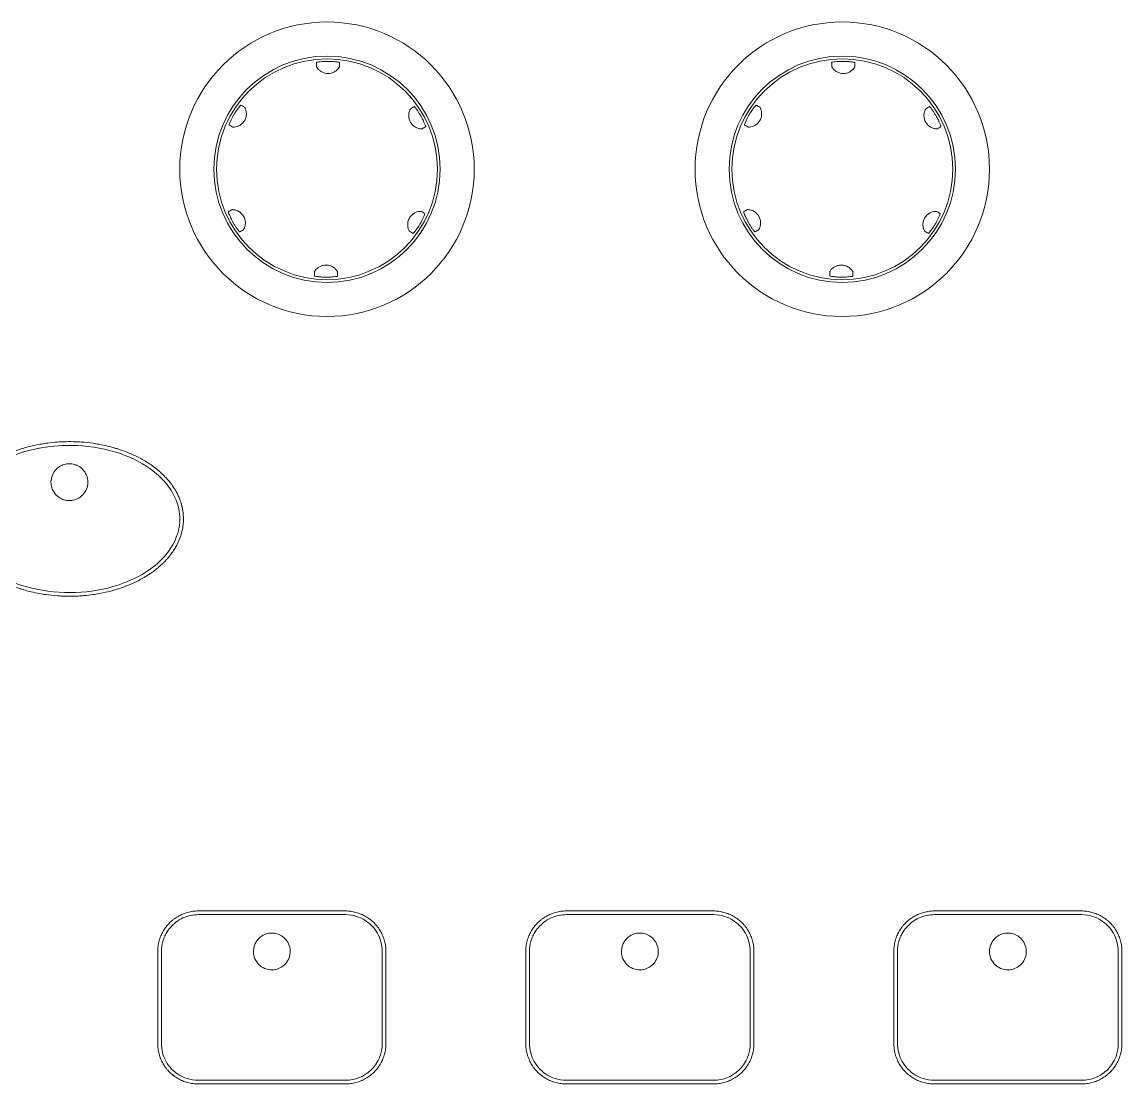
# Model space of a CAD drawing. Header units: millimetres. Extents: x 20 to 1660, y 4 to 1168.
# Drawn here: x 308.8 to 368.6, y 557.7 to 615.4 of the extents above; entities that cross this region are included whole.
import ezdxf

# ---------------------------------------------------------------- set-up
doc = ezdxf.new("R2010")
doc.units = ezdxf.units.MM
doc.header["$LTSCALE"] = 4
doc.layers.add('Visible Edges(A H Standard)', color=7, linetype='Continuous', lineweight=18)

msp = doc.modelspace()

# ---------------------------------------------------------------- linework, layer by layer
at = {"layer": 'Visible Edges(A H Standard)'}
for p, q in [((318.376, 567.055), (326.376, 567.055)), ((338.376, 567.055), (346.376, 567.055)), ((358.376, 567.055), (366.376, 567.055)), ((316.176, 559.855), (316.176, 564.855)), ((328.576, 564.855), (328.576, 559.855)), ((336.176, 559.855), (336.176, 564.855)), ((348.576, 564.855), (348.576, 559.855)), ((356.176, 559.855), (356.176, 564.855)), ((368.576, 564.855), (368.576, 559.855)), ((326.376, 557.655), (318.376, 557.655)), ((346.376, 557.655), (338.376, 557.655)), ((366.376, 557.655), (358.376, 557.655))]:
    msp.add_line(p, q, dxfattribs=at)
for centre, radius in [((325.376, 607.355), 8), ((353.376, 607.355), 8), ((325.376, 607.355), 6.15), ((325.376, 607.355), 6), ((353.376, 607.355), 6.15), ((353.376, 607.355), 6)]:
    msp.add_circle(centre, radius, dxfattribs=at)
for points, knots in [([(324.799, 613.164), (324.799, 613.166), (324.807, 613.17), (324.843, 613.178), (324.877, 613.184), (324.968, 613.196), (325.024, 613.202), (325.132, 613.21), (325.178, 613.212), (325.267, 613.215), (325.307, 613.216), (325.39, 613.217), (325.433, 613.217), (325.515, 613.215), (325.556, 613.214), (325.641, 613.21), (325.685, 613.207), (325.795, 613.198), (325.857, 613.192), (325.957, 613.178), (325.994, 613.171), (326.035, 613.162), (326.045, 613.159), (326.055, 613.155), (326.056, 613.154), (326.056, 613.153)], [0.0050526, 0.0050526, 0.0050526, 0.0050526, 0.0209335, 0.0209335, 0.0421493, 0.0421493, 0.0639025, 0.0639025, 0.0788198, 0.0788198, 0.0911081, 0.0911081, 0.1036264, 0.1036264, 0.1158981, 0.1158981, 0.1294983, 0.1294983, 0.152114, 0.152114, 0.172933, 0.172933, 0.185567, 0.185567, 0.1930408, 0.1930408, 0.1930408, 0.1930408]), ([(324.8, 612.937), (324.8, 612.975), (324.8, 613.014), (324.8, 613.089), (324.799, 613.127), (324.799, 613.164)], [0, 0, 0, 0, 0.2608119, 0.2608119, 0.5174788, 0.5174788, 0.5174788, 0.5174788]), ([(326.055, 612.926), (326.055, 612.921), (326.044, 612.898), (326.001, 612.836), (325.973, 612.8), (325.893, 612.723), (325.844, 612.683), (325.731, 612.621), (325.674, 612.597), (325.556, 612.567), (325.498, 612.559), (325.38, 612.558), (325.321, 612.564), (325.204, 612.592), (325.147, 612.614), (325.034, 612.673), (324.983, 612.711), (324.895, 612.793), (324.861, 612.835), (324.812, 612.907), (324.8, 612.932), (324.8, 612.937)], [-0.277297, -0.277297, -0.277297, -0.277297, -0.2408031, -0.2408031, -0.2110318, -0.2110318, -0.1825766, -0.1825766, -0.1593494, -0.1593494, -0.1383563, -0.1383563, -0.1174789, -0.1174789, -0.094839, -0.094839, -0.0675962, -0.0675962, -0.0356357, -0.0356357, 0, 0, 0, 0]), ([(326.056, 613.153), (326.056, 613.115), (326.056, 613.077), (326.056, 613.001), (326.056, 612.964), (326.055, 612.926)], [0.001464, 0.001464, 0.001464, 0.001464, 0.2608124, 0.2608124, 0.5189912, 0.5189912, 0.5189912, 0.5189912]), ([(352.799, 613.164), (352.799, 613.166), (352.807, 613.17), (352.843, 613.178), (352.877, 613.184), (352.968, 613.196), (353.024, 613.202), (353.132, 613.21), (353.178, 613.212), (353.267, 613.215), (353.307, 613.216), (353.39, 613.217), (353.433, 613.217), (353.515, 613.215), (353.556, 613.214), (353.641, 613.21), (353.685, 613.207), (353.795, 613.198), (353.857, 613.192), (353.957, 613.178), (353.994, 613.171), (354.035, 613.162), (354.045, 613.159), (354.055, 613.155), (354.056, 613.154), (354.056, 613.153)], [0.0050526, 0.0050526, 0.0050526, 0.0050526, 0.0209335, 0.0209335, 0.0421493, 0.0421493, 0.0639025, 0.0639025, 0.0788198, 0.0788198, 0.0911081, 0.0911081, 0.1036264, 0.1036264, 0.1158981, 0.1158981, 0.1294983, 0.1294983, 0.152114, 0.152114, 0.172933, 0.172933, 0.185567, 0.185567, 0.1930408, 0.1930408, 0.1930408, 0.1930408]), ([(352.8, 612.937), (352.8, 612.975), (352.8, 613.014), (352.8, 613.089), (352.799, 613.127), (352.799, 613.164)], [0, 0, 0, 0, 0.2608119, 0.2608119, 0.5174788, 0.5174788, 0.5174788, 0.5174788]), ([(354.055, 612.926), (354.055, 612.921), (354.044, 612.898), (354.001, 612.836), (353.973, 612.8), (353.893, 612.723), (353.844, 612.683), (353.731, 612.621), (353.674, 612.597), (353.556, 612.567), (353.498, 612.559), (353.38, 612.558), (353.321, 612.564), (353.204, 612.592), (353.147, 612.614), (353.034, 612.673), (352.983, 612.711), (352.895, 612.793), (352.861, 612.835), (352.812, 612.907), (352.8, 612.932), (352.8, 612.937)], [-0.277297, -0.277297, -0.277297, -0.277297, -0.2408031, -0.2408031, -0.2110318, -0.2110318, -0.1825766, -0.1825766, -0.1593494, -0.1593494, -0.1383563, -0.1383563, -0.1174789, -0.1174789, -0.094839, -0.094839, -0.0675962, -0.0675962, -0.0356357, -0.0356357, 0, 0, 0, 0]), ([(354.056, 613.153), (354.056, 613.115), (354.056, 613.077), (354.056, 613.001), (354.056, 612.964), (354.055, 612.926)], [0.001464, 0.001464, 0.001464, 0.001464, 0.2608124, 0.2608124, 0.5189912, 0.5189912, 0.5189912, 0.5189912]), ([(320.057, 609.76), (320.055, 609.761), (320.056, 609.769), (320.066, 609.804), (320.078, 609.837), (320.114, 609.923), (320.138, 609.976), (320.189, 610.081), (320.213, 610.129), (320.254, 610.204), (320.268, 610.231), (320.295, 610.278), (320.306, 610.298), (320.329, 610.337), (320.341, 610.356), (320.366, 610.398), (320.38, 610.42), (320.415, 610.477), (320.437, 610.51), (320.505, 610.611), (320.544, 610.665), (320.606, 610.747), (320.633, 610.78), (320.668, 610.82), (320.679, 610.832), (320.691, 610.842), (320.694, 610.843), (320.695, 610.843)], [0.0050526, 0.0050526, 0.0050526, 0.0050526, 0.0209342, 0.0209342, 0.0422625, 0.0422625, 0.0644389, 0.0644389, 0.0815175, 0.0815175, 0.0906589, 0.0906589, 0.0976208, 0.0976208, 0.1042775, 0.1042775, 0.112119, 0.112119, 0.1244509, 0.1244509, 0.1504493, 0.1504493, 0.1759928, 0.1759928, 0.1945331, 0.1945331, 0.2065534, 0.2065534, 0.2065534, 0.2065534]), ([(320.891, 610.728), (320.894, 610.727), (320.9, 610.718), (320.92, 610.684), (320.932, 610.659), (320.962, 610.581), (320.979, 610.525), (320.996, 610.398), (320.997, 610.332), (320.977, 610.193), (320.957, 610.124), (320.895, 609.994), (320.856, 609.934), (320.763, 609.831), (320.711, 609.788), (320.598, 609.717), (320.539, 609.692), (320.425, 609.656), (320.372, 609.648), (320.286, 609.642), (320.258, 609.644), (320.253, 609.647)], [-0.2745814, -0.2745814, -0.2745814, -0.2745814, -0.2512857, -0.2512857, -0.2281491, -0.2281491, -0.1975121, -0.1975121, -0.170653, -0.170653, -0.1447631, -0.1447631, -0.1195712, -0.1195712, -0.0947901, -0.0947901, -0.0671927, -0.0671927, -0.0356579, -0.0356579, -0.0000154, -0.0000154, -0.0000154, -0.0000154]), ([(320.695, 610.843), (320.728, 610.823), (320.761, 610.804), (320.827, 610.766), (320.859, 610.747), (320.891, 610.728)], [0.001464, 0.001464, 0.001464, 0.001464, 0.265031, 0.265031, 0.5189911, 0.5189911, 0.5189911, 0.5189911]), ([(330.541, 609.552), (330.538, 609.551), (330.527, 609.549), (330.49, 609.55), (330.463, 609.551), (330.382, 609.563), (330.325, 609.576), (330.207, 609.624), (330.15, 609.656), (330.04, 609.741), (329.989, 609.792), (329.906, 609.91), (329.873, 609.974), (329.829, 610.106), (329.817, 610.173), (329.811, 610.307), (329.818, 610.371), (329.845, 610.49), (329.865, 610.541), (329.903, 610.619), (329.919, 610.642), (329.923, 610.645)], [-0.2748649, -0.2748649, -0.2748649, -0.2748649, -0.2520329, -0.2520329, -0.2293057, -0.2293057, -0.1983464, -0.1983464, -0.1716119, -0.1716119, -0.1456849, -0.1456849, -0.1203829, -0.1203829, -0.0954605, -0.0954605, -0.0679128, -0.0679128, -0.0356556, -0.0356556, -0.0000154, -0.0000154, -0.0000154, -0.0000154]), ([(329.923, 610.645), (329.957, 610.665), (329.99, 610.684), (330.055, 610.722), (330.087, 610.741), (330.119, 610.759)], [0, 0, 0, 0, 0.2650872, 0.2650872, 0.5174787, 0.5174787, 0.5174787, 0.5174787]), ([(330.119, 610.759), (330.121, 610.76), (330.128, 610.755), (330.153, 610.728), (330.175, 610.702), (330.232, 610.628), (330.266, 610.581), (330.331, 610.484), (330.36, 610.439), (330.406, 610.366), (330.421, 610.34), (330.449, 610.294), (330.46, 610.274), (330.483, 610.234), (330.494, 610.215), (330.517, 610.172), (330.53, 610.149), (330.561, 610.09), (330.579, 610.054), (330.633, 609.945), (330.66, 609.885), (330.7, 609.789), (330.715, 609.75), (330.732, 609.7), (330.737, 609.684), (330.739, 609.669), (330.739, 609.666), (330.738, 609.665)], [0.0050526, 0.0050526, 0.0050526, 0.0050526, 0.0209342, 0.0209342, 0.0422625, 0.0422625, 0.0644389, 0.0644389, 0.0815175, 0.0815175, 0.0906588, 0.0906588, 0.0976208, 0.0976208, 0.1042776, 0.1042776, 0.1121191, 0.1121191, 0.124451, 0.124451, 0.1504494, 0.1504494, 0.1759928, 0.1759928, 0.194533, 0.194533, 0.2065532, 0.2065532, 0.2065532, 0.2065532]), ([(348.057, 609.76), (348.055, 609.761), (348.056, 609.769), (348.066, 609.804), (348.078, 609.837), (348.114, 609.923), (348.138, 609.976), (348.189, 610.081), (348.213, 610.129), (348.254, 610.204), (348.268, 610.231), (348.295, 610.278), (348.306, 610.298), (348.329, 610.337), (348.341, 610.356), (348.366, 610.398), (348.38, 610.42), (348.415, 610.477), (348.437, 610.51), (348.505, 610.611), (348.544, 610.665), (348.606, 610.747), (348.633, 610.78), (348.668, 610.82), (348.679, 610.832), (348.691, 610.842), (348.694, 610.843), (348.695, 610.843)], [0.0050526, 0.0050526, 0.0050526, 0.0050526, 0.0209342, 0.0209342, 0.0422625, 0.0422625, 0.0644389, 0.0644389, 0.0815175, 0.0815175, 0.0906589, 0.0906589, 0.0976208, 0.0976208, 0.1042775, 0.1042775, 0.112119, 0.112119, 0.1244509, 0.1244509, 0.1504493, 0.1504493, 0.1759928, 0.1759928, 0.1945331, 0.1945331, 0.2065534, 0.2065534, 0.2065534, 0.2065534]), ([(348.891, 610.728), (348.894, 610.727), (348.9, 610.718), (348.92, 610.684), (348.932, 610.659), (348.962, 610.581), (348.979, 610.525), (348.996, 610.398), (348.997, 610.332), (348.977, 610.193), (348.957, 610.124), (348.895, 609.994), (348.856, 609.934), (348.763, 609.831), (348.711, 609.788), (348.598, 609.717), (348.539, 609.692), (348.425, 609.656), (348.372, 609.648), (348.286, 609.642), (348.258, 609.644), (348.253, 609.647)], [-0.2745814, -0.2745814, -0.2745814, -0.2745814, -0.2512857, -0.2512857, -0.2281491, -0.2281491, -0.1975121, -0.1975121, -0.170653, -0.170653, -0.1447631, -0.1447631, -0.1195712, -0.1195712, -0.0947901, -0.0947901, -0.0671927, -0.0671927, -0.0356579, -0.0356579, -0.0000154, -0.0000154, -0.0000154, -0.0000154]), ([(348.695, 610.843), (348.728, 610.823), (348.761, 610.804), (348.827, 610.766), (348.859, 610.747), (348.891, 610.728)], [0.001464, 0.001464, 0.001464, 0.001464, 0.265031, 0.265031, 0.5189911, 0.5189911, 0.5189911, 0.5189911]), ([(358.541, 609.552), (358.538, 609.551), (358.527, 609.549), (358.49, 609.55), (358.463, 609.551), (358.382, 609.563), (358.325, 609.576), (358.207, 609.624), (358.15, 609.656), (358.04, 609.741), (357.989, 609.792), (357.906, 609.91), (357.873, 609.974), (357.829, 610.106), (357.817, 610.173), (357.811, 610.307), (357.818, 610.371), (357.845, 610.49), (357.865, 610.541), (357.903, 610.619), (357.919, 610.642), (357.923, 610.645)], [-0.2748649, -0.2748649, -0.2748649, -0.2748649, -0.2520329, -0.2520329, -0.2293057, -0.2293057, -0.1983464, -0.1983464, -0.1716119, -0.1716119, -0.1456849, -0.1456849, -0.1203829, -0.1203829, -0.0954605, -0.0954605, -0.0679128, -0.0679128, -0.0356556, -0.0356556, -0.0000154, -0.0000154, -0.0000154, -0.0000154]), ([(357.923, 610.645), (357.957, 610.665), (357.99, 610.684), (358.055, 610.722), (358.087, 610.741), (358.119, 610.759)], [0, 0, 0, 0, 0.2650872, 0.2650872, 0.5174787, 0.5174787, 0.5174787, 0.5174787]), ([(358.119, 610.759), (358.121, 610.76), (358.128, 610.755), (358.153, 610.728), (358.175, 610.702), (358.232, 610.628), (358.266, 610.581), (358.331, 610.484), (358.36, 610.439), (358.406, 610.366), (358.421, 610.34), (358.449, 610.294), (358.46, 610.274), (358.483, 610.234), (358.494, 610.215), (358.517, 610.172), (358.53, 610.149), (358.561, 610.09), (358.579, 610.054), (358.633, 609.945), (358.66, 609.885), (358.7, 609.789), (358.715, 609.75), (358.732, 609.7), (358.737, 609.684), (358.739, 609.669), (358.739, 609.666), (358.738, 609.665)], [0.0050526, 0.0050526, 0.0050526, 0.0050526, 0.0209342, 0.0209342, 0.0422625, 0.0422625, 0.0644389, 0.0644389, 0.0815175, 0.0815175, 0.0906588, 0.0906588, 0.0976208, 0.0976208, 0.1042776, 0.1042776, 0.1121191, 0.1121191, 0.124451, 0.124451, 0.1504494, 0.1504494, 0.1759928, 0.1759928, 0.194533, 0.194533, 0.2065532, 0.2065532, 0.2065532, 0.2065532]), ([(320.253, 609.647), (320.22, 609.666), (320.186, 609.685), (320.121, 609.723), (320.089, 609.741), (320.057, 609.76)], [0, 0, 0, 0, 0.2650305, 0.2650305, 0.5174787, 0.5174787, 0.5174787, 0.5174787]), ([(348.253, 609.647), (348.22, 609.666), (348.186, 609.685), (348.121, 609.723), (348.089, 609.741), (348.057, 609.76)], [0, 0, 0, 0, 0.2650305, 0.2650305, 0.5174787, 0.5174787, 0.5174787, 0.5174787]), ([(330.738, 609.665), (330.705, 609.646), (330.671, 609.627), (330.605, 609.589), (330.573, 609.571), (330.541, 609.552)], [0.001464, 0.001464, 0.001464, 0.001464, 0.2650877, 0.2650877, 0.5189911, 0.5189911, 0.5189911, 0.5189911]), ([(358.738, 609.665), (358.705, 609.646), (358.671, 609.627), (358.605, 609.589), (358.573, 609.571), (358.541, 609.552)], [0.001464, 0.001464, 0.001464, 0.001464, 0.2650877, 0.2650877, 0.5189911, 0.5189911, 0.5189911, 0.5189911]), ([(320.634, 603.95), (320.632, 603.949), (320.625, 603.954), (320.6, 603.981), (320.578, 604.007), (320.521, 604.081), (320.487, 604.128), (320.422, 604.225), (320.392, 604.27), (320.347, 604.343), (320.331, 604.369), (320.304, 604.415), (320.292, 604.435), (320.27, 604.475), (320.259, 604.495), (320.236, 604.537), (320.223, 604.56), (320.192, 604.619), (320.174, 604.655), (320.12, 604.764), (320.093, 604.824), (320.053, 604.92), (320.038, 604.959), (320.021, 605.009), (320.016, 605.025), (320.013, 605.04), (320.013, 605.044), (320.015, 605.044)], [0.0050526, 0.0050526, 0.0050526, 0.0050526, 0.0209342, 0.0209342, 0.0422625, 0.0422625, 0.0644389, 0.0644389, 0.0815175, 0.0815175, 0.0906588, 0.0906588, 0.0976208, 0.0976208, 0.1042776, 0.1042776, 0.1121191, 0.1121191, 0.124451, 0.124451, 0.1504494, 0.1504494, 0.1759928, 0.1759928, 0.194533, 0.194533, 0.2065532, 0.2065532, 0.2065532, 0.2065532]), ([(320.015, 605.044), (320.048, 605.063), (320.082, 605.083), (320.147, 605.12), (320.18, 605.139), (320.212, 605.157)], [0.001464, 0.001464, 0.001464, 0.001464, 0.2650877, 0.2650877, 0.5189911, 0.5189911, 0.5189911, 0.5189911]), ([(320.212, 605.157), (320.215, 605.158), (320.225, 605.16), (320.263, 605.159), (320.29, 605.158), (320.371, 605.146), (320.428, 605.133), (320.546, 605.085), (320.603, 605.053), (320.713, 604.968), (320.763, 604.917), (320.847, 604.799), (320.879, 604.735), (320.924, 604.603), (320.935, 604.536), (320.942, 604.402), (320.934, 604.338), (320.908, 604.219), (320.888, 604.168), (320.85, 604.09), (320.834, 604.067), (320.83, 604.064)], [-0.2748649, -0.2748649, -0.2748649, -0.2748649, -0.2520329, -0.2520329, -0.2293057, -0.2293057, -0.1983464, -0.1983464, -0.1716119, -0.1716119, -0.1456849, -0.1456849, -0.1203829, -0.1203829, -0.0954605, -0.0954605, -0.0679128, -0.0679128, -0.0356556, -0.0356556, -0.0000154, -0.0000154, -0.0000154, -0.0000154]), ([(329.862, 603.981), (329.859, 603.982), (329.852, 603.992), (329.833, 604.026), (329.821, 604.05), (329.79, 604.128), (329.773, 604.184), (329.757, 604.311), (329.756, 604.377), (329.776, 604.516), (329.796, 604.585), (329.857, 604.715), (329.897, 604.775), (329.99, 604.878), (330.042, 604.921), (330.155, 604.992), (330.214, 605.017), (330.328, 605.053), (330.381, 605.061), (330.467, 605.067), (330.495, 605.065), (330.499, 605.062)], [-0.2745814, -0.2745814, -0.2745814, -0.2745814, -0.2512857, -0.2512857, -0.2281491, -0.2281491, -0.1975121, -0.1975121, -0.170653, -0.170653, -0.1447631, -0.1447631, -0.1195712, -0.1195712, -0.0947901, -0.0947901, -0.0671927, -0.0671927, -0.0356579, -0.0356579, -0.0000154, -0.0000154, -0.0000154, -0.0000154]), ([(330.696, 604.949), (330.698, 604.948), (330.697, 604.94), (330.686, 604.905), (330.675, 604.872), (330.639, 604.786), (330.615, 604.733), (330.564, 604.629), (330.54, 604.581), (330.499, 604.505), (330.484, 604.478), (330.458, 604.432), (330.446, 604.411), (330.423, 604.372), (330.412, 604.353), (330.387, 604.311), (330.373, 604.289), (330.338, 604.232), (330.316, 604.199), (330.248, 604.098), (330.209, 604.044), (330.147, 603.962), (330.12, 603.929), (330.085, 603.889), (330.074, 603.877), (330.062, 603.867), (330.059, 603.866), (330.058, 603.866)], [0.0050526, 0.0050526, 0.0050526, 0.0050526, 0.0209342, 0.0209342, 0.0422625, 0.0422625, 0.0644389, 0.0644389, 0.0815175, 0.0815175, 0.0906589, 0.0906589, 0.0976208, 0.0976208, 0.1042775, 0.1042775, 0.112119, 0.112119, 0.1244509, 0.1244509, 0.1504493, 0.1504493, 0.1759928, 0.1759928, 0.1945331, 0.1945331, 0.2065534, 0.2065534, 0.2065534, 0.2065534]), ([(330.499, 605.062), (330.533, 605.043), (330.567, 605.024), (330.632, 604.986), (330.664, 604.968), (330.696, 604.949)], [0, 0, 0, 0, 0.2650305, 0.2650305, 0.5174787, 0.5174787, 0.5174787, 0.5174787]), ([(348.634, 603.95), (348.632, 603.949), (348.625, 603.954), (348.6, 603.981), (348.578, 604.007), (348.521, 604.081), (348.487, 604.128), (348.422, 604.225), (348.392, 604.27), (348.347, 604.343), (348.331, 604.369), (348.304, 604.415), (348.292, 604.435), (348.27, 604.475), (348.259, 604.495), (348.236, 604.537), (348.223, 604.56), (348.192, 604.619), (348.174, 604.655), (348.12, 604.764), (348.093, 604.824), (348.053, 604.92), (348.038, 604.959), (348.021, 605.009), (348.016, 605.025), (348.013, 605.04), (348.013, 605.044), (348.015, 605.044)], [0.0050526, 0.0050526, 0.0050526, 0.0050526, 0.0209342, 0.0209342, 0.0422625, 0.0422625, 0.0644389, 0.0644389, 0.0815175, 0.0815175, 0.0906588, 0.0906588, 0.0976208, 0.0976208, 0.1042776, 0.1042776, 0.1121191, 0.1121191, 0.124451, 0.124451, 0.1504494, 0.1504494, 0.1759928, 0.1759928, 0.194533, 0.194533, 0.2065532, 0.2065532, 0.2065532, 0.2065532]), ([(348.015, 605.044), (348.048, 605.063), (348.082, 605.083), (348.147, 605.12), (348.18, 605.139), (348.212, 605.157)], [0.001464, 0.001464, 0.001464, 0.001464, 0.2650877, 0.2650877, 0.5189911, 0.5189911, 0.5189911, 0.5189911]), ([(348.212, 605.157), (348.215, 605.158), (348.225, 605.16), (348.263, 605.159), (348.29, 605.158), (348.371, 605.146), (348.428, 605.133), (348.546, 605.085), (348.603, 605.053), (348.713, 604.968), (348.763, 604.917), (348.847, 604.799), (348.879, 604.735), (348.924, 604.603), (348.935, 604.536), (348.942, 604.402), (348.934, 604.338), (348.908, 604.219), (348.888, 604.168), (348.85, 604.09), (348.834, 604.067), (348.83, 604.064)], [-0.2748649, -0.2748649, -0.2748649, -0.2748649, -0.2520329, -0.2520329, -0.2293057, -0.2293057, -0.1983464, -0.1983464, -0.1716119, -0.1716119, -0.1456849, -0.1456849, -0.1203829, -0.1203829, -0.0954605, -0.0954605, -0.0679128, -0.0679128, -0.0356556, -0.0356556, -0.0000154, -0.0000154, -0.0000154, -0.0000154]), ([(357.862, 603.981), (357.859, 603.982), (357.852, 603.992), (357.833, 604.026), (357.821, 604.05), (357.79, 604.128), (357.773, 604.184), (357.757, 604.311), (357.756, 604.377), (357.776, 604.516), (357.796, 604.585), (357.857, 604.715), (357.897, 604.775), (357.99, 604.878), (358.042, 604.921), (358.155, 604.992), (358.214, 605.017), (358.328, 605.053), (358.381, 605.061), (358.467, 605.067), (358.495, 605.065), (358.499, 605.062)], [-0.2745814, -0.2745814, -0.2745814, -0.2745814, -0.2512857, -0.2512857, -0.2281491, -0.2281491, -0.1975121, -0.1975121, -0.170653, -0.170653, -0.1447631, -0.1447631, -0.1195712, -0.1195712, -0.0947901, -0.0947901, -0.0671927, -0.0671927, -0.0356579, -0.0356579, -0.0000154, -0.0000154, -0.0000154, -0.0000154]), ([(358.696, 604.949), (358.698, 604.948), (358.697, 604.94), (358.686, 604.905), (358.675, 604.872), (358.639, 604.786), (358.615, 604.733), (358.564, 604.629), (358.54, 604.581), (358.499, 604.505), (358.484, 604.478), (358.458, 604.432), (358.446, 604.411), (358.423, 604.372), (358.412, 604.353), (358.387, 604.311), (358.373, 604.289), (358.338, 604.232), (358.316, 604.199), (358.248, 604.098), (358.209, 604.044), (358.147, 603.962), (358.12, 603.929), (358.085, 603.889), (358.074, 603.877), (358.062, 603.867), (358.059, 603.866), (358.058, 603.866)], [0.0050526, 0.0050526, 0.0050526, 0.0050526, 0.0209342, 0.0209342, 0.0422625, 0.0422625, 0.0644389, 0.0644389, 0.0815175, 0.0815175, 0.0906589, 0.0906589, 0.0976208, 0.0976208, 0.1042775, 0.1042775, 0.112119, 0.112119, 0.1244509, 0.1244509, 0.1504493, 0.1504493, 0.1759928, 0.1759928, 0.1945331, 0.1945331, 0.2065534, 0.2065534, 0.2065534, 0.2065534]), ([(358.499, 605.062), (358.533, 605.043), (358.567, 605.024), (358.632, 604.986), (358.664, 604.968), (358.696, 604.949)], [0, 0, 0, 0, 0.2650305, 0.2650305, 0.5174787, 0.5174787, 0.5174787, 0.5174787]), ([(320.83, 604.064), (320.796, 604.045), (320.763, 604.025), (320.697, 603.987), (320.665, 603.969), (320.634, 603.95)], [0, 0, 0, 0, 0.2650872, 0.2650872, 0.5174787, 0.5174787, 0.5174787, 0.5174787]), ([(330.058, 603.866), (330.025, 603.886), (329.991, 603.905), (329.926, 603.943), (329.894, 603.962), (329.862, 603.981)], [0.001464, 0.001464, 0.001464, 0.001464, 0.265031, 0.265031, 0.5189911, 0.5189911, 0.5189911, 0.5189911]), ([(348.83, 604.064), (348.796, 604.045), (348.763, 604.025), (348.697, 603.987), (348.665, 603.969), (348.634, 603.95)], [0, 0, 0, 0, 0.2650872, 0.2650872, 0.5174787, 0.5174787, 0.5174787, 0.5174787]), ([(358.058, 603.866), (358.025, 603.886), (357.991, 603.905), (357.926, 603.943), (357.894, 603.962), (357.862, 603.981)], [0.001464, 0.001464, 0.001464, 0.001464, 0.265031, 0.265031, 0.5189911, 0.5189911, 0.5189911, 0.5189911]), ([(324.697, 601.783), (324.697, 601.786), (324.702, 601.797), (324.723, 601.832), (324.739, 601.857), (324.788, 601.917), (324.821, 601.953), (324.905, 602.02), (324.951, 602.051), (325.052, 602.101), (325.103, 602.119), (325.197, 602.141), (325.237, 602.147), (325.315, 602.152), (325.351, 602.151), (325.429, 602.144), (325.47, 602.137), (325.564, 602.111), (325.615, 602.091), (325.721, 602.034), (325.771, 601.996), (325.859, 601.916), (325.892, 601.873), (325.941, 601.802), (325.953, 601.777), (325.953, 601.772)], [-0.2785625, -0.2785625, -0.2785625, -0.2785625, -0.2532676, -0.2532676, -0.2275298, -0.2275298, -0.2007682, -0.2007682, -0.177397, -0.177397, -0.1569657, -0.1569657, -0.1425472, -0.1425472, -0.1295459, -0.1295459, -0.1148331, -0.1148331, -0.0943326, -0.0943326, -0.0672676, -0.0672676, -0.0356234, -0.0356234, -0.0000154, -0.0000154, -0.0000154, -0.0000154]), ([(352.697, 601.783), (352.697, 601.786), (352.702, 601.797), (352.723, 601.832), (352.739, 601.857), (352.788, 601.917), (352.821, 601.953), (352.905, 602.02), (352.951, 602.051), (353.052, 602.101), (353.103, 602.119), (353.197, 602.141), (353.237, 602.147), (353.315, 602.152), (353.351, 602.151), (353.429, 602.144), (353.47, 602.137), (353.564, 602.111), (353.615, 602.091), (353.721, 602.034), (353.771, 601.996), (353.859, 601.916), (353.892, 601.873), (353.941, 601.802), (353.953, 601.777), (353.953, 601.772)], [-0.2785625, -0.2785625, -0.2785625, -0.2785625, -0.2532676, -0.2532676, -0.2275298, -0.2275298, -0.2007682, -0.2007682, -0.177397, -0.177397, -0.1569657, -0.1569657, -0.1425472, -0.1425472, -0.1295459, -0.1295459, -0.1148331, -0.1148331, -0.0943326, -0.0943326, -0.0672676, -0.0672676, -0.0356234, -0.0356234, -0.0000154, -0.0000154, -0.0000154, -0.0000154]), ([(324.696, 601.556), (324.696, 601.594), (324.697, 601.632), (324.697, 601.708), (324.697, 601.746), (324.697, 601.783)], [0.001464, 0.001464, 0.001464, 0.001464, 0.2614113, 0.2614113, 0.5189912, 0.5189912, 0.5189912, 0.5189912]), ([(325.953, 601.545), (325.953, 601.543), (325.946, 601.54), (325.91, 601.531), (325.876, 601.525), (325.785, 601.513), (325.728, 601.507), (325.62, 601.499), (325.573, 601.497), (325.486, 601.494), (325.446, 601.493), (325.366, 601.492), (325.325, 601.492), (325.245, 601.494), (325.205, 601.495), (325.123, 601.498), (325.08, 601.501), (324.963, 601.51), (324.901, 601.517), (324.803, 601.53), (324.765, 601.536), (324.721, 601.546), (324.709, 601.549), (324.698, 601.553), (324.696, 601.555), (324.696, 601.556)], [0.0050526, 0.0050526, 0.0050526, 0.0050526, 0.0209336, 0.0209336, 0.0421612, 0.0421612, 0.0639827, 0.0639827, 0.0789493, 0.0789493, 0.0909422, 0.0909422, 0.1029789, 0.1029789, 0.1148817, 0.1148817, 0.1281141, 0.1281141, 0.1527445, 0.1527445, 0.1772586, 0.1772586, 0.1928722, 0.1928722, 0.2023926, 0.2023926, 0.2023926, 0.2023926]), ([(325.953, 601.772), (325.953, 601.734), (325.953, 601.695), (325.953, 601.62), (325.953, 601.582), (325.953, 601.545)], [0, 0, 0, 0, 0.2614108, 0.2614108, 0.5174788, 0.5174788, 0.5174788, 0.5174788]), ([(352.696, 601.556), (352.696, 601.594), (352.697, 601.632), (352.697, 601.708), (352.697, 601.746), (352.697, 601.783)], [0.001464, 0.001464, 0.001464, 0.001464, 0.2614113, 0.2614113, 0.5189912, 0.5189912, 0.5189912, 0.5189912]), ([(353.953, 601.545), (353.953, 601.543), (353.946, 601.54), (353.91, 601.531), (353.876, 601.525), (353.785, 601.513), (353.728, 601.507), (353.62, 601.499), (353.573, 601.497), (353.486, 601.494), (353.446, 601.493), (353.366, 601.492), (353.325, 601.492), (353.245, 601.494), (353.205, 601.495), (353.123, 601.498), (353.08, 601.501), (352.963, 601.51), (352.901, 601.517), (352.803, 601.53), (352.765, 601.536), (352.721, 601.546), (352.709, 601.549), (352.698, 601.553), (352.696, 601.555), (352.696, 601.556)], [0.0050526, 0.0050526, 0.0050526, 0.0050526, 0.0209336, 0.0209336, 0.0421612, 0.0421612, 0.0639827, 0.0639827, 0.0789493, 0.0789493, 0.0909422, 0.0909422, 0.1029789, 0.1029789, 0.1148817, 0.1148817, 0.1281141, 0.1281141, 0.1527445, 0.1527445, 0.1772586, 0.1772586, 0.1928722, 0.1928722, 0.2023926, 0.2023926, 0.2023926, 0.2023926]), ([(353.953, 601.772), (353.953, 601.734), (353.953, 601.695), (353.953, 601.62), (353.953, 601.582), (353.953, 601.545)], [0, 0, 0, 0, 0.2614108, 0.2614108, 0.5174788, 0.5174788, 0.5174788, 0.5174788]), ([(305.176, 588.355), (305.176, 588.486), (305.193, 588.715), (305.241, 588.971), (305.289, 589.16), (305.327, 589.282), (305.392, 589.461), (305.466, 589.635), (305.595, 589.884), (305.725, 590.093), (305.904, 590.339), (306.057, 590.522), (306.262, 590.737), (306.433, 590.898), (306.654, 591.084), (306.836, 591.222), (307.068, 591.382), (307.259, 591.501), (307.551, 591.667), (307.85, 591.817), (308.305, 592.012), (308.718, 592.157), (309.241, 592.304), (309.663, 592.397), (310.143, 592.474), (310.464, 592.511), (310.785, 592.537), (311, 592.548), (311.321, 592.556), (311.642, 592.554), (312.125, 592.529), (312.554, 592.483), (313.033, 592.406), (313.35, 592.339), (313.665, 592.261), (313.873, 592.202), (314.185, 592.104), (314.495, 591.992), (314.901, 591.818), (315.199, 591.669), (315.49, 591.503), (315.68, 591.385), (315.913, 591.225), (316.096, 591.086), (316.295, 590.919), (316.424, 590.8), (316.549, 590.677), (316.63, 590.591), (316.749, 590.458), (316.864, 590.318), (317.025, 590.097), (317.155, 589.888), (317.277, 589.653), (317.34, 589.509), (317.386, 589.391), (317.408, 589.332), (317.433, 589.256), (317.452, 589.195), (317.474, 589.117), (317.49, 589.054), (317.519, 588.928), (317.548, 588.767), (317.577, 588.49), (317.578, 588.226), (317.545, 587.899), (317.492, 587.645), (317.398, 587.34), (317.301, 587.106), (317.172, 586.855), (317.076, 586.695), (316.982, 586.554), (316.928, 586.48), (316.873, 586.406), (316.836, 586.359), (316.779, 586.288), (316.721, 586.22), (316.632, 586.12), (316.55, 586.034), (316.426, 585.91), (316.297, 585.791), (316.098, 585.624), (315.916, 585.487), (315.682, 585.326), (315.491, 585.207), (315.247, 585.068), (315.049, 584.965), (314.798, 584.847), (314.595, 584.761), (314.34, 584.662), (314.135, 584.59), (313.876, 584.508), (313.667, 584.449), (313.351, 584.369), (313.033, 584.303), (312.607, 584.234), (312.286, 584.198), (311.966, 584.172), (311.752, 584.161), (311.43, 584.153), (311.108, 584.155), (310.624, 584.181), (310.196, 584.226), (309.718, 584.304), (309.401, 584.37), (309.086, 584.449), (308.877, 584.508), (308.564, 584.606), (308.255, 584.718), (307.85, 584.892), (307.553, 585.041), (307.262, 585.206), (307.071, 585.325), (306.79, 585.519), (306.518, 585.731), (306.178, 586.05), (305.941, 586.32), (305.744, 586.589), (305.645, 586.744), (305.554, 586.905), (305.496, 587.016), (305.431, 587.158), (305.382, 587.274), (305.328, 587.425), (305.29, 587.548), (305.242, 587.737), (305.193, 587.993), (305.176, 588.223), (305.176, 588.355)], [-2.867265, -2.867265, -2.867265, -2.867265, -2.837398, -2.814997, -2.80753, -2.792597, -2.78513, -2.762729, -2.747796, -2.717928, -2.702995, -2.673127, -2.658194, -2.628326, -2.613393, -2.583525, -2.568592, -2.538724, -2.523791, -2.478989, -2.449122, -2.389387, -2.35952, -2.299785, -2.269918, -2.225117, -2.210183, -2.180316, -2.165382, -2.120581, -2.090714, -2.030979, -2.001112, -1.956311, -1.941377, -1.91151, -1.896576, -1.851775, -1.821908, -1.777107, -1.762173, -1.732306, -1.717372, -1.687505, -1.672571, -1.650171, -1.642704, -1.62777, -1.620303, -1.597903, -1.582969, -1.553102, -1.538168, -1.519501, -1.515768, -1.508301, -1.504567, -1.497101, -1.493367, -1.4859, -1.482167, -1.4635, -1.448566, -1.418699, -1.403765, -1.373898, -1.358964, -1.329097, -1.314163, -1.291763, -1.284296, -1.273096, -1.269362, -1.261895, -1.258162, -1.246962, -1.239495, -1.224561, -1.217094, -1.194694, -1.17976, -1.149893, -1.134959, -1.105092, -1.090158, -1.060291, -1.045357, -1.01549, -1.000556, -0.970689, -0.955755, -0.925888, -0.910954, -0.866153, -0.836286, -0.791485, -0.776551, -0.746684, -0.73175, -0.686949, -0.657082, -0.597347, -0.56748, -0.522679, -0.507745, -0.477877, -0.462944, -0.418143, -0.388275, -0.343474, -0.328541, -0.298673, -0.28374, -0.238939, -0.209071, -0.16427, -0.149337, -0.126936, -0.119469, -0.104536, -0.097069, -0.082135, -0.074668, -0.059735, -0.052268, -0.029867, 0, 0, 0, 0]), ([(305.376, 588.355), (305.376, 588.005), (305.449, 587.652), (305.775, 586.828), (306.105, 586.395), (306.788, 585.752), (307.133, 585.509), (308.153, 584.931), (308.878, 584.683), (310.397, 584.37), (311.212, 584.32), (312.787, 584.432), (313.563, 584.588), (314.766, 585.035), (315.226, 585.26), (316.002, 585.785), (316.332, 586.066), (316.99, 586.853), (317.28, 587.411), (317.404, 588.411), (317.363, 588.815), (317.08, 589.707), (316.769, 590.163), (316.153, 590.795), (315.87, 591.019), (314.958, 591.615), (314.27, 591.894), (312.803, 592.279), (311.999, 592.368), (310.61, 592.342), (310.009, 592.271), (308.885, 592.013), (308.356, 591.836), (307.524, 591.433), (307.209, 591.247), (306.603, 590.798), (306.307, 590.524), (305.812, 589.892), (305.61, 589.532), (305.417, 588.884), (305.376, 588.618), (305.376, 588.355)], [-2.867265, -2.867265, -2.867265, -2.867265, -2.781557, -2.781557, -2.644013, -2.644013, -2.530493, -2.530493, -2.319081, -2.319081, -2.089885, -2.089885, -1.86888, -1.86888, -1.728732, -1.728732, -1.612571, -1.612571, -1.460822, -1.460822, -1.365172, -1.365172, -1.227222, -1.227222, -1.130687, -1.130687, -0.927243, -0.927243, -0.700798, -0.700798, -0.530637, -0.530637, -0.374459, -0.374459, -0.274269, -0.274269, -0.168408, -0.168408, -0.064772, -0.064772, 0, 0, 0, 0]), ([(310.453, 590.74), (310.5, 590.851), (310.566, 590.953), (310.736, 591.133), (310.841, 591.209), (311.047, 591.304), (311.142, 591.332), (311.331, 591.358), (311.421, 591.358), (311.607, 591.332), (311.701, 591.305), (311.898, 591.216), (311.998, 591.147), (312.177, 590.969), (312.251, 590.857), (312.352, 590.612), (312.377, 590.481), (312.376, 590.221), (312.35, 590.095), (312.256, 589.863), (312.188, 589.758), (312.016, 589.576), (311.912, 589.501), (311.707, 589.406), (311.611, 589.377), (311.423, 589.352), (311.332, 589.351), (311.145, 589.377), (311.05, 589.404), (310.85, 589.496), (310.749, 589.566), (310.571, 589.747), (310.498, 589.858), (310.399, 590.104), (310.375, 590.236), (310.378, 590.496), (310.404, 590.622), (310.453, 590.74)], [-0.6307035, -0.6307035, -0.6307035, -0.6307035, -0.5944108, -0.5944108, -0.5561663, -0.5561663, -0.5263433, -0.5263433, -0.4992107, -0.4992107, -0.4701448, -0.4701448, -0.4340477, -0.4340477, -0.3942857, -0.3942857, -0.3543931, -0.3543931, -0.3161034, -0.3161034, -0.2790504, -0.2790504, -0.2408675, -0.2408675, -0.2111007, -0.2111007, -0.183926, -0.183926, -0.1543557, -0.1543557, -0.1179281, -0.1179281, -0.0782139, -0.0782139, -0.0383411, -0.0383411, 0, 0, 0, 0]), ([(316.176, 564.855), (316.176, 564.902), (316.179, 564.998), (316.191, 565.117), (316.209, 565.236), (316.228, 565.331), (316.257, 565.448), (316.285, 565.54), (316.325, 565.652), (316.362, 565.741), (316.413, 565.85), (316.459, 565.935), (316.533, 566.059), (316.615, 566.177), (316.753, 566.344), (316.889, 566.481), (317.076, 566.633), (317.236, 566.74), (317.449, 566.853), (317.626, 566.926), (317.855, 566.996), (318.09, 567.042), (318.281, 567.055), (318.376, 567.055)], [-0.234733, -0.234733, -0.234733, -0.234733, -0.2249525, -0.2151719, -0.2102817, -0.2005011, -0.1956109, -0.1858303, -0.18094, -0.1711595, -0.1662692, -0.1564887, -0.1515984, -0.1369276, -0.1271471, -0.107586, -0.0978054, -0.0782443, -0.0684638, -0.0489027, -0.0391222, -0.0195611, 0, 0, 0, 0]), ([(318.376, 566.855), (318.244, 566.855), (318.111, 566.841), (317.685, 566.755), (317.401, 566.627), (316.946, 566.278), (316.766, 566.071), (316.53, 565.653), (316.457, 565.454), (316.389, 565.117), (316.376, 564.985), (316.376, 564.855)], [0, 0, 0, 0, 0.0299312, 0.0299312, 0.0979298, 0.0979298, 0.1580428, 0.1580428, 0.2052368, 0.2052368, 0.234733, 0.234733, 0.234733, 0.234733]), ([(326.376, 566.855), (325.048, 566.855), (323.712, 566.855), (321.04, 566.855), (319.705, 566.855), (318.376, 566.855)], [0, 0, 0, 0, 0.4, 0.4, 0.8, 0.8, 0.8, 0.8]), ([(326.376, 567.055), (326.472, 567.055), (326.663, 567.042), (326.899, 566.995), (327.129, 566.926), (327.306, 566.852), (327.518, 566.739), (327.678, 566.632), (327.865, 566.48), (328.002, 566.342), (328.155, 566.156), (328.261, 565.995), (328.374, 565.783), (328.448, 565.606), (328.517, 565.377), (328.564, 565.141), (328.576, 564.95), (328.576, 564.855)], [-0.2348707, -0.2348707, -0.2348707, -0.2348707, -0.2152981, -0.1957255, -0.1859393, -0.1663667, -0.1565804, -0.1370079, -0.1272216, -0.1076491, -0.0978628, -0.0782902, -0.0685039, -0.0489314, -0.0391451, -0.0195726, 0, 0, 0, 0]), ([(328.376, 564.855), (328.376, 565.033), (328.352, 565.213), (328.216, 565.708), (328.044, 566.01), (327.577, 566.487), (327.289, 566.664), (326.785, 566.823), (326.579, 566.855), (326.376, 566.855)], [0, 0, 0, 0, 0.0402989, 0.0402989, 0.1156852, 0.1156852, 0.1890301, 0.1890301, 0.2348707, 0.2348707, 0.2348707, 0.2348707]), ([(336.176, 564.855), (336.176, 564.902), (336.179, 564.998), (336.191, 565.117), (336.209, 565.236), (336.228, 565.331), (336.257, 565.448), (336.285, 565.54), (336.325, 565.652), (336.362, 565.741), (336.413, 565.85), (336.459, 565.935), (336.533, 566.059), (336.615, 566.177), (336.753, 566.344), (336.889, 566.481), (337.076, 566.633), (337.236, 566.74), (337.449, 566.853), (337.626, 566.926), (337.855, 566.996), (338.09, 567.042), (338.281, 567.055), (338.376, 567.055)], [-0.234733, -0.234733, -0.234733, -0.234733, -0.2249525, -0.2151719, -0.2102817, -0.2005011, -0.1956109, -0.1858303, -0.18094, -0.1711595, -0.1662692, -0.1564887, -0.1515984, -0.1369276, -0.1271471, -0.107586, -0.0978054, -0.0782443, -0.0684638, -0.0489027, -0.0391222, -0.0195611, 0, 0, 0, 0]), ([(338.376, 566.855), (338.244, 566.855), (338.111, 566.841), (337.685, 566.755), (337.401, 566.627), (336.946, 566.278), (336.766, 566.071), (336.53, 565.653), (336.457, 565.454), (336.389, 565.117), (336.376, 564.985), (336.376, 564.855)], [0, 0, 0, 0, 0.0299312, 0.0299312, 0.0979298, 0.0979298, 0.1580428, 0.1580428, 0.2052368, 0.2052368, 0.234733, 0.234733, 0.234733, 0.234733]), ([(346.376, 566.855), (345.048, 566.855), (343.712, 566.855), (341.04, 566.855), (339.705, 566.855), (338.376, 566.855)], [0, 0, 0, 0, 0.4, 0.4, 0.8, 0.8, 0.8, 0.8]), ([(346.376, 567.055), (346.472, 567.055), (346.663, 567.042), (346.899, 566.995), (347.129, 566.926), (347.306, 566.852), (347.518, 566.739), (347.678, 566.632), (347.865, 566.48), (348.002, 566.342), (348.155, 566.156), (348.261, 565.995), (348.374, 565.783), (348.448, 565.606), (348.517, 565.377), (348.564, 565.141), (348.576, 564.95), (348.576, 564.855)], [-0.2348707, -0.2348707, -0.2348707, -0.2348707, -0.2152981, -0.1957255, -0.1859393, -0.1663667, -0.1565804, -0.1370079, -0.1272216, -0.1076491, -0.0978628, -0.0782902, -0.0685039, -0.0489314, -0.0391451, -0.0195726, 0, 0, 0, 0]), ([(348.376, 564.855), (348.376, 565.033), (348.352, 565.213), (348.216, 565.708), (348.044, 566.01), (347.577, 566.487), (347.289, 566.664), (346.785, 566.823), (346.579, 566.855), (346.376, 566.855)], [0, 0, 0, 0, 0.0402989, 0.0402989, 0.1156852, 0.1156852, 0.1890301, 0.1890301, 0.2348707, 0.2348707, 0.2348707, 0.2348707]), ([(356.176, 564.855), (356.176, 564.902), (356.179, 564.998), (356.191, 565.117), (356.209, 565.236), (356.228, 565.331), (356.257, 565.448), (356.285, 565.54), (356.325, 565.652), (356.362, 565.741), (356.413, 565.85), (356.459, 565.935), (356.533, 566.059), (356.615, 566.177), (356.753, 566.344), (356.889, 566.481), (357.076, 566.633), (357.236, 566.74), (357.449, 566.853), (357.626, 566.926), (357.855, 566.996), (358.09, 567.042), (358.281, 567.055), (358.376, 567.055)], [-0.234733, -0.234733, -0.234733, -0.234733, -0.2249525, -0.2151719, -0.2102817, -0.2005011, -0.1956109, -0.1858303, -0.18094, -0.1711595, -0.1662692, -0.1564887, -0.1515984, -0.1369276, -0.1271471, -0.107586, -0.0978054, -0.0782443, -0.0684638, -0.0489027, -0.0391222, -0.0195611, 0, 0, 0, 0]), ([(358.376, 566.855), (358.244, 566.855), (358.111, 566.841), (357.685, 566.755), (357.401, 566.627), (356.946, 566.278), (356.766, 566.071), (356.53, 565.653), (356.457, 565.454), (356.389, 565.117), (356.376, 564.985), (356.376, 564.855)], [0, 0, 0, 0, 0.0299312, 0.0299312, 0.0979298, 0.0979298, 0.1580428, 0.1580428, 0.2052368, 0.2052368, 0.234733, 0.234733, 0.234733, 0.234733]), ([(366.376, 566.855), (365.048, 566.855), (363.712, 566.855), (361.04, 566.855), (359.705, 566.855), (358.376, 566.855)], [0, 0, 0, 0, 0.4, 0.4, 0.8, 0.8, 0.8, 0.8]), ([(366.376, 567.055), (366.472, 567.055), (366.663, 567.042), (366.899, 566.995), (367.129, 566.926), (367.306, 566.852), (367.518, 566.739), (367.678, 566.632), (367.865, 566.48), (368.002, 566.342), (368.155, 566.156), (368.261, 565.995), (368.374, 565.783), (368.448, 565.606), (368.517, 565.377), (368.564, 565.141), (368.576, 564.95), (368.576, 564.855)], [-0.2348707, -0.2348707, -0.2348707, -0.2348707, -0.2152981, -0.1957255, -0.1859393, -0.1663667, -0.1565804, -0.1370079, -0.1272216, -0.1076491, -0.0978628, -0.0782902, -0.0685039, -0.0489314, -0.0391451, -0.0195726, 0, 0, 0, 0]), ([(368.376, 564.855), (368.376, 565.033), (368.352, 565.213), (368.216, 565.708), (368.044, 566.01), (367.577, 566.487), (367.289, 566.664), (366.785, 566.823), (366.579, 566.855), (366.376, 566.855)], [0, 0, 0, 0, 0.0402989, 0.0402989, 0.1156852, 0.1156852, 0.1890301, 0.1890301, 0.2348707, 0.2348707, 0.2348707, 0.2348707]), ([(321.453, 565.238), (321.467, 565.273), (321.484, 565.307), (321.567, 565.457), (321.655, 565.56), (321.853, 565.715), (321.959, 565.771), (322.169, 565.838), (322.271, 565.854), (322.476, 565.855), (322.577, 565.84), (322.784, 565.775), (322.887, 565.722), (323.085, 565.573), (323.173, 565.473), (323.307, 565.244), (323.35, 565.117), (323.385, 564.857), (323.377, 564.726), (323.312, 564.479), (323.257, 564.364), (323.104, 564.156), (323.005, 564.065), (322.795, 563.94), (322.691, 563.899), (322.483, 563.855), (322.382, 563.849), (322.177, 563.869), (322.075, 563.895), (321.868, 563.985), (321.767, 564.053), (321.586, 564.228), (321.51, 564.338), (321.405, 564.582), (321.377, 564.713), (321.375, 564.975), (321.399, 565.103), (321.446, 565.222), (321.448, 565.227), (321.451, 565.232), (321.453, 565.238)], [-0.6295153, -0.6295153, -0.6295153, -0.6295153, -0.6180081, -0.6180081, -0.5778644, -0.5778644, -0.5423324, -0.5423324, -0.5115161, -0.5115161, -0.481014, -0.481014, -0.4464026, -0.4464026, -0.4066056, -0.4066056, -0.3666326, -0.3666326, -0.3275911, -0.3275911, -0.2897114, -0.2897114, -0.2498491, -0.2498491, -0.2164368, -0.2164368, -0.1861647, -0.1861647, -0.1546435, -0.1546435, -0.118512, -0.118512, -0.0787166, -0.0787166, -0.0387374, -0.0387374, 0, 0, 0, 0.0016473, 0.0016473, 0.0016473, 0.0016473]), ([(341.453, 565.238), (341.467, 565.273), (341.484, 565.307), (341.567, 565.457), (341.655, 565.56), (341.853, 565.715), (341.959, 565.771), (342.169, 565.838), (342.271, 565.854), (342.476, 565.855), (342.577, 565.84), (342.784, 565.775), (342.887, 565.722), (343.085, 565.573), (343.173, 565.473), (343.307, 565.244), (343.35, 565.117), (343.385, 564.857), (343.377, 564.726), (343.312, 564.479), (343.257, 564.364), (343.104, 564.156), (343.005, 564.065), (342.795, 563.94), (342.691, 563.899), (342.483, 563.855), (342.382, 563.849), (342.177, 563.869), (342.075, 563.895), (341.868, 563.985), (341.767, 564.053), (341.586, 564.228), (341.51, 564.338), (341.405, 564.582), (341.377, 564.713), (341.375, 564.975), (341.399, 565.103), (341.446, 565.222), (341.448, 565.227), (341.451, 565.232), (341.453, 565.238)], [-0.6295153, -0.6295153, -0.6295153, -0.6295153, -0.6180081, -0.6180081, -0.5778644, -0.5778644, -0.5423324, -0.5423324, -0.5115161, -0.5115161, -0.481014, -0.481014, -0.4464026, -0.4464026, -0.4066056, -0.4066056, -0.3666326, -0.3666326, -0.3275911, -0.3275911, -0.2897114, -0.2897114, -0.2498491, -0.2498491, -0.2164368, -0.2164368, -0.1861647, -0.1861647, -0.1546435, -0.1546435, -0.118512, -0.118512, -0.0787166, -0.0787166, -0.0387374, -0.0387374, 0, 0, 0, 0.0016473, 0.0016473, 0.0016473, 0.0016473]), ([(361.453, 565.238), (361.467, 565.273), (361.484, 565.307), (361.567, 565.457), (361.655, 565.56), (361.853, 565.715), (361.959, 565.771), (362.169, 565.838), (362.271, 565.854), (362.476, 565.855), (362.577, 565.84), (362.784, 565.775), (362.887, 565.722), (363.085, 565.573), (363.173, 565.473), (363.307, 565.244), (363.35, 565.117), (363.385, 564.857), (363.377, 564.726), (363.312, 564.479), (363.257, 564.364), (363.104, 564.156), (363.005, 564.065), (362.795, 563.94), (362.691, 563.899), (362.483, 563.855), (362.382, 563.849), (362.177, 563.869), (362.075, 563.895), (361.868, 563.985), (361.767, 564.053), (361.586, 564.228), (361.51, 564.338), (361.405, 564.582), (361.377, 564.713), (361.375, 564.975), (361.399, 565.103), (361.446, 565.222), (361.448, 565.227), (361.451, 565.232), (361.453, 565.238)], [-0.6295153, -0.6295153, -0.6295153, -0.6295153, -0.6180081, -0.6180081, -0.5778644, -0.5778644, -0.5423324, -0.5423324, -0.5115161, -0.5115161, -0.481014, -0.481014, -0.4464026, -0.4464026, -0.4066056, -0.4066056, -0.3666326, -0.3666326, -0.3275911, -0.3275911, -0.2897114, -0.2897114, -0.2498491, -0.2498491, -0.2164368, -0.2164368, -0.1861647, -0.1861647, -0.1546435, -0.1546435, -0.118512, -0.118512, -0.0787166, -0.0787166, -0.0387374, -0.0387374, 0, 0, 0, 0.0016473, 0.0016473, 0.0016473, 0.0016473]), ([(316.376, 564.855), (316.376, 564.439), (316.376, 564.023), (316.376, 563.189), (316.376, 562.772), (316.376, 562.355), (316.376, 561.937), (316.376, 561.52), (316.376, 560.686), (316.376, 560.27), (316.376, 559.855)], [0, 0, 0, 0, 0.125, 0.125, 0.25, 0.25, 0.25, 0.375, 0.375, 0.5, 0.5, 0.5, 0.5]), ([(328.376, 559.855), (328.376, 560.685), (328.376, 561.52), (328.376, 563.189), (328.376, 564.024), (328.376, 564.855)], [0, 0, 0, 0, 0.25, 0.25, 0.5, 0.5, 0.5, 0.5]), ([(336.376, 564.855), (336.376, 564.439), (336.376, 564.023), (336.376, 563.189), (336.376, 562.772), (336.376, 562.355), (336.376, 561.937), (336.376, 561.52), (336.376, 560.686), (336.376, 560.27), (336.376, 559.855)], [0, 0, 0, 0, 0.125, 0.125, 0.25, 0.25, 0.25, 0.375, 0.375, 0.5, 0.5, 0.5, 0.5]), ([(348.376, 559.855), (348.376, 560.685), (348.376, 561.52), (348.376, 563.189), (348.376, 564.024), (348.376, 564.855)], [0, 0, 0, 0, 0.25, 0.25, 0.5, 0.5, 0.5, 0.5]), ([(356.376, 564.855), (356.376, 564.439), (356.376, 564.023), (356.376, 563.189), (356.376, 562.772), (356.376, 562.355), (356.376, 561.937), (356.376, 561.52), (356.376, 560.686), (356.376, 560.27), (356.376, 559.855)], [0, 0, 0, 0, 0.125, 0.125, 0.25, 0.25, 0.25, 0.375, 0.375, 0.5, 0.5, 0.5, 0.5]), ([(368.376, 559.855), (368.376, 560.685), (368.376, 561.52), (368.376, 563.189), (368.376, 564.024), (368.376, 564.855)], [0, 0, 0, 0, 0.25, 0.25, 0.5, 0.5, 0.5, 0.5]), ([(318.376, 557.655), (318.281, 557.655), (318.089, 557.667), (317.853, 557.714), (317.624, 557.783), (317.447, 557.857), (317.235, 557.97), (317.075, 558.077), (316.888, 558.229), (316.751, 558.367), (316.598, 558.553), (316.491, 558.714), (316.378, 558.926), (316.305, 559.103), (316.235, 559.332), (316.189, 559.568), (316.176, 559.759), (316.176, 559.855)], [-0.2348591, -0.2348591, -0.2348591, -0.2348591, -0.2152875, -0.195716, -0.1859302, -0.1663586, -0.1565728, -0.1370012, -0.1272154, -0.1076438, -0.097858, -0.0782864, -0.0685006, -0.048929, -0.0391432, -0.0195716, 0, 0, 0, 0]), ([(316.376, 559.855), (316.376, 559.682), (316.399, 559.508), (316.529, 559.017), (316.699, 558.713), (317.164, 558.229), (317.455, 558.049), (317.964, 557.887), (318.171, 557.855), (318.376, 557.855)], [0, 0, 0, 0, 0.038911, 0.038911, 0.1144705, 0.1144705, 0.1885558, 0.1885558, 0.2348591, 0.2348591, 0.2348591, 0.2348591]), ([(326.376, 557.855), (326.507, 557.855), (326.638, 557.867), (327.063, 557.952), (327.348, 558.08), (327.805, 558.429), (327.985, 558.635), (328.222, 559.054), (328.296, 559.254), (328.363, 559.591), (328.376, 559.724), (328.376, 559.855)], [0, 0, 0, 0, 0.0294901, 0.0294901, 0.0976868, 0.0976868, 0.1578544, 0.1578544, 0.2051704, 0.2051704, 0.2347429, 0.2347429, 0.2347429, 0.2347429]), ([(328.576, 559.855), (328.576, 559.807), (328.573, 559.711), (328.562, 559.592), (328.544, 559.473), (328.525, 559.378), (328.496, 559.261), (328.468, 559.169), (328.428, 559.057), (328.391, 558.968), (328.339, 558.859), (328.294, 558.774), (328.22, 558.65), (328.137, 558.532), (328, 558.365), (327.864, 558.228), (327.677, 558.076), (327.516, 557.969), (327.304, 557.856), (327.127, 557.783), (326.898, 557.713), (326.663, 557.667), (326.472, 557.655), (326.376, 557.655)], [-0.2347429, -0.2347429, -0.2347429, -0.2347429, -0.224962, -0.215181, -0.2102905, -0.2005096, -0.1956191, -0.1858381, -0.1809477, -0.1711667, -0.1662762, -0.1564953, -0.1516048, -0.1369334, -0.1271524, -0.1075905, -0.0978096, -0.0782476, -0.0684667, -0.0489048, -0.0391238, -0.0195619, 0, 0, 0, 0]), ([(338.376, 557.655), (338.281, 557.655), (338.089, 557.667), (337.853, 557.714), (337.624, 557.783), (337.447, 557.857), (337.235, 557.97), (337.075, 558.077), (336.888, 558.229), (336.751, 558.367), (336.598, 558.553), (336.491, 558.714), (336.378, 558.926), (336.305, 559.103), (336.235, 559.332), (336.189, 559.568), (336.176, 559.759), (336.176, 559.855)], [-0.2348591, -0.2348591, -0.2348591, -0.2348591, -0.2152875, -0.195716, -0.1859302, -0.1663586, -0.1565728, -0.1370012, -0.1272154, -0.1076438, -0.097858, -0.0782864, -0.0685006, -0.048929, -0.0391432, -0.0195716, 0, 0, 0, 0]), ([(336.376, 559.855), (336.376, 559.682), (336.399, 559.508), (336.529, 559.017), (336.699, 558.713), (337.164, 558.229), (337.455, 558.049), (337.964, 557.887), (338.171, 557.855), (338.376, 557.855)], [0, 0, 0, 0, 0.038911, 0.038911, 0.1144705, 0.1144705, 0.1885558, 0.1885558, 0.2348591, 0.2348591, 0.2348591, 0.2348591]), ([(346.376, 557.855), (346.507, 557.855), (346.638, 557.867), (347.063, 557.952), (347.348, 558.08), (347.805, 558.429), (347.985, 558.635), (348.222, 559.054), (348.296, 559.254), (348.363, 559.591), (348.376, 559.724), (348.376, 559.855)], [0, 0, 0, 0, 0.0294901, 0.0294901, 0.0976868, 0.0976868, 0.1578544, 0.1578544, 0.2051704, 0.2051704, 0.2347429, 0.2347429, 0.2347429, 0.2347429]), ([(348.576, 559.855), (348.576, 559.807), (348.573, 559.711), (348.562, 559.592), (348.544, 559.473), (348.525, 559.378), (348.496, 559.261), (348.468, 559.169), (348.428, 559.057), (348.391, 558.968), (348.339, 558.859), (348.294, 558.774), (348.22, 558.65), (348.137, 558.532), (348, 558.365), (347.864, 558.228), (347.677, 558.076), (347.516, 557.969), (347.304, 557.856), (347.127, 557.783), (346.898, 557.713), (346.663, 557.667), (346.472, 557.655), (346.376, 557.655)], [-0.2347429, -0.2347429, -0.2347429, -0.2347429, -0.224962, -0.215181, -0.2102905, -0.2005096, -0.1956191, -0.1858381, -0.1809477, -0.1711667, -0.1662762, -0.1564953, -0.1516048, -0.1369334, -0.1271524, -0.1075905, -0.0978096, -0.0782476, -0.0684667, -0.0489048, -0.0391238, -0.0195619, 0, 0, 0, 0]), ([(358.376, 557.655), (358.281, 557.655), (358.089, 557.667), (357.853, 557.714), (357.624, 557.783), (357.447, 557.857), (357.235, 557.97), (357.075, 558.077), (356.888, 558.229), (356.751, 558.367), (356.598, 558.553), (356.491, 558.714), (356.378, 558.926), (356.305, 559.103), (356.235, 559.332), (356.189, 559.568), (356.176, 559.759), (356.176, 559.855)], [-0.2348591, -0.2348591, -0.2348591, -0.2348591, -0.2152875, -0.195716, -0.1859302, -0.1663586, -0.1565728, -0.1370012, -0.1272154, -0.1076438, -0.097858, -0.0782864, -0.0685006, -0.048929, -0.0391432, -0.0195716, 0, 0, 0, 0]), ([(356.376, 559.855), (356.376, 559.682), (356.399, 559.508), (356.529, 559.017), (356.699, 558.713), (357.164, 558.229), (357.455, 558.049), (357.964, 557.887), (358.171, 557.855), (358.376, 557.855)], [0, 0, 0, 0, 0.038911, 0.038911, 0.1144705, 0.1144705, 0.1885558, 0.1885558, 0.2348591, 0.2348591, 0.2348591, 0.2348591]), ([(366.376, 557.855), (366.507, 557.855), (366.638, 557.867), (367.063, 557.952), (367.348, 558.08), (367.805, 558.429), (367.985, 558.635), (368.222, 559.054), (368.296, 559.254), (368.363, 559.591), (368.376, 559.724), (368.376, 559.855)], [0, 0, 0, 0, 0.0294901, 0.0294901, 0.0976868, 0.0976868, 0.1578544, 0.1578544, 0.2051704, 0.2051704, 0.2347429, 0.2347429, 0.2347429, 0.2347429]), ([(368.576, 559.855), (368.576, 559.807), (368.573, 559.711), (368.562, 559.592), (368.544, 559.473), (368.525, 559.378), (368.496, 559.261), (368.468, 559.169), (368.428, 559.057), (368.391, 558.968), (368.339, 558.859), (368.294, 558.774), (368.22, 558.65), (368.137, 558.532), (368, 558.365), (367.864, 558.228), (367.677, 558.076), (367.516, 557.969), (367.304, 557.856), (367.127, 557.783), (366.898, 557.713), (366.663, 557.667), (366.472, 557.655), (366.376, 557.655)], [-0.2347429, -0.2347429, -0.2347429, -0.2347429, -0.224962, -0.215181, -0.2102905, -0.2005096, -0.1956191, -0.1858381, -0.1809477, -0.1711667, -0.1662762, -0.1564953, -0.1516048, -0.1369334, -0.1271524, -0.1075905, -0.0978096, -0.0782476, -0.0684667, -0.0489048, -0.0391238, -0.0195619, 0, 0, 0, 0]), ([(318.376, 557.855), (319.705, 557.855), (321.04, 557.855), (323.712, 557.855), (325.048, 557.855), (326.376, 557.855)], [0, 0, 0, 0, 0.4, 0.4, 0.8, 0.8, 0.8, 0.8]), ([(338.376, 557.855), (339.705, 557.855), (341.04, 557.855), (343.712, 557.855), (345.048, 557.855), (346.376, 557.855)], [0, 0, 0, 0, 0.4, 0.4, 0.8, 0.8, 0.8, 0.8]), ([(358.376, 557.855), (359.705, 557.855), (361.04, 557.855), (363.712, 557.855), (365.048, 557.855), (366.376, 557.855)], [0, 0, 0, 0, 0.4, 0.4, 0.8, 0.8, 0.8, 0.8])]:
    msp.add_open_spline(points, degree=3, knots=knots, dxfattribs=at)

doc.saveas('drawing.dxf')
